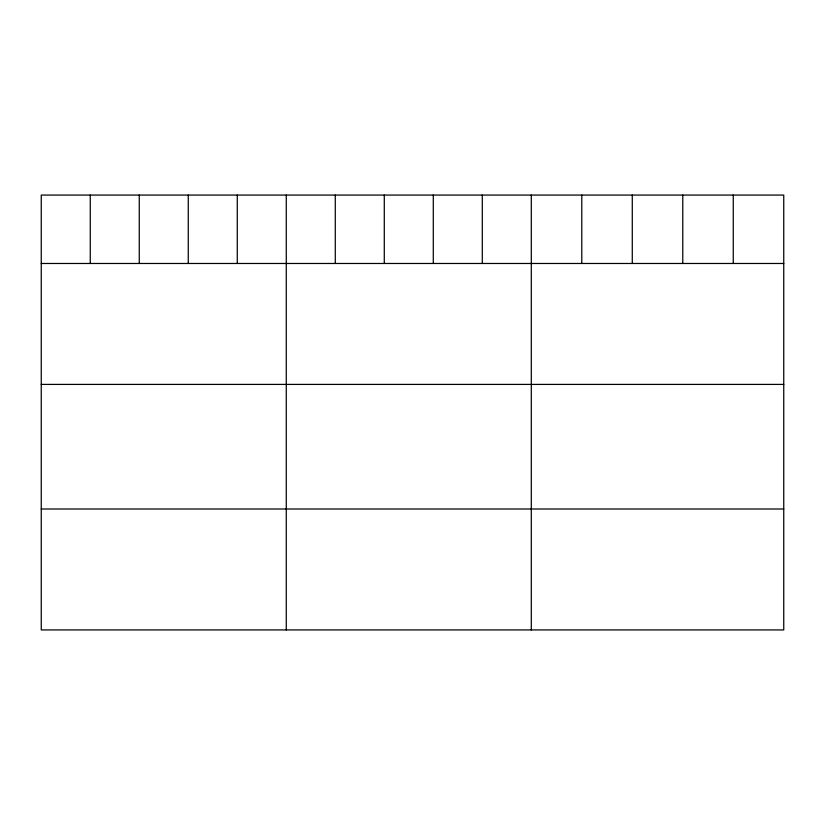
<?xml version="1.0" encoding="UTF-8"?>
<svg xmlns="http://www.w3.org/2000/svg" width="825" height="825" viewBox="0 0 825 825"><rect width="100%" height="100%" fill="white"/><g stroke="black" fill="none" stroke-linecap="round" stroke-linejoin="round"><path stroke-width="1.24" d="M783.75 263.474L783.75 629.929L41.25 629.929L41.25 195.071L783.75 195.071L783.75 263.474L41.25 263.474M41.25 384.409L783.75 384.409M41.25 508.994L783.75 508.994M733.26 195.071L733.26 263.474M682.77 195.071L682.77 263.474M632.28 195.071L632.28 263.474M581.79 195.071L581.79 263.474M531.3 195.071L531.3 629.929M482.295 195.071L482.295 263.474M433.29 195.071L433.29 263.474M384.285 195.071L384.285 263.474M335.28 195.071L335.28 263.474M286.275 195.071L286.275 629.929M237.27 195.071L237.27 263.474M188.265 195.071L188.265 263.474M139.26 195.071L139.26 263.474M90.255 195.071L90.255 263.474"/></g></svg>
